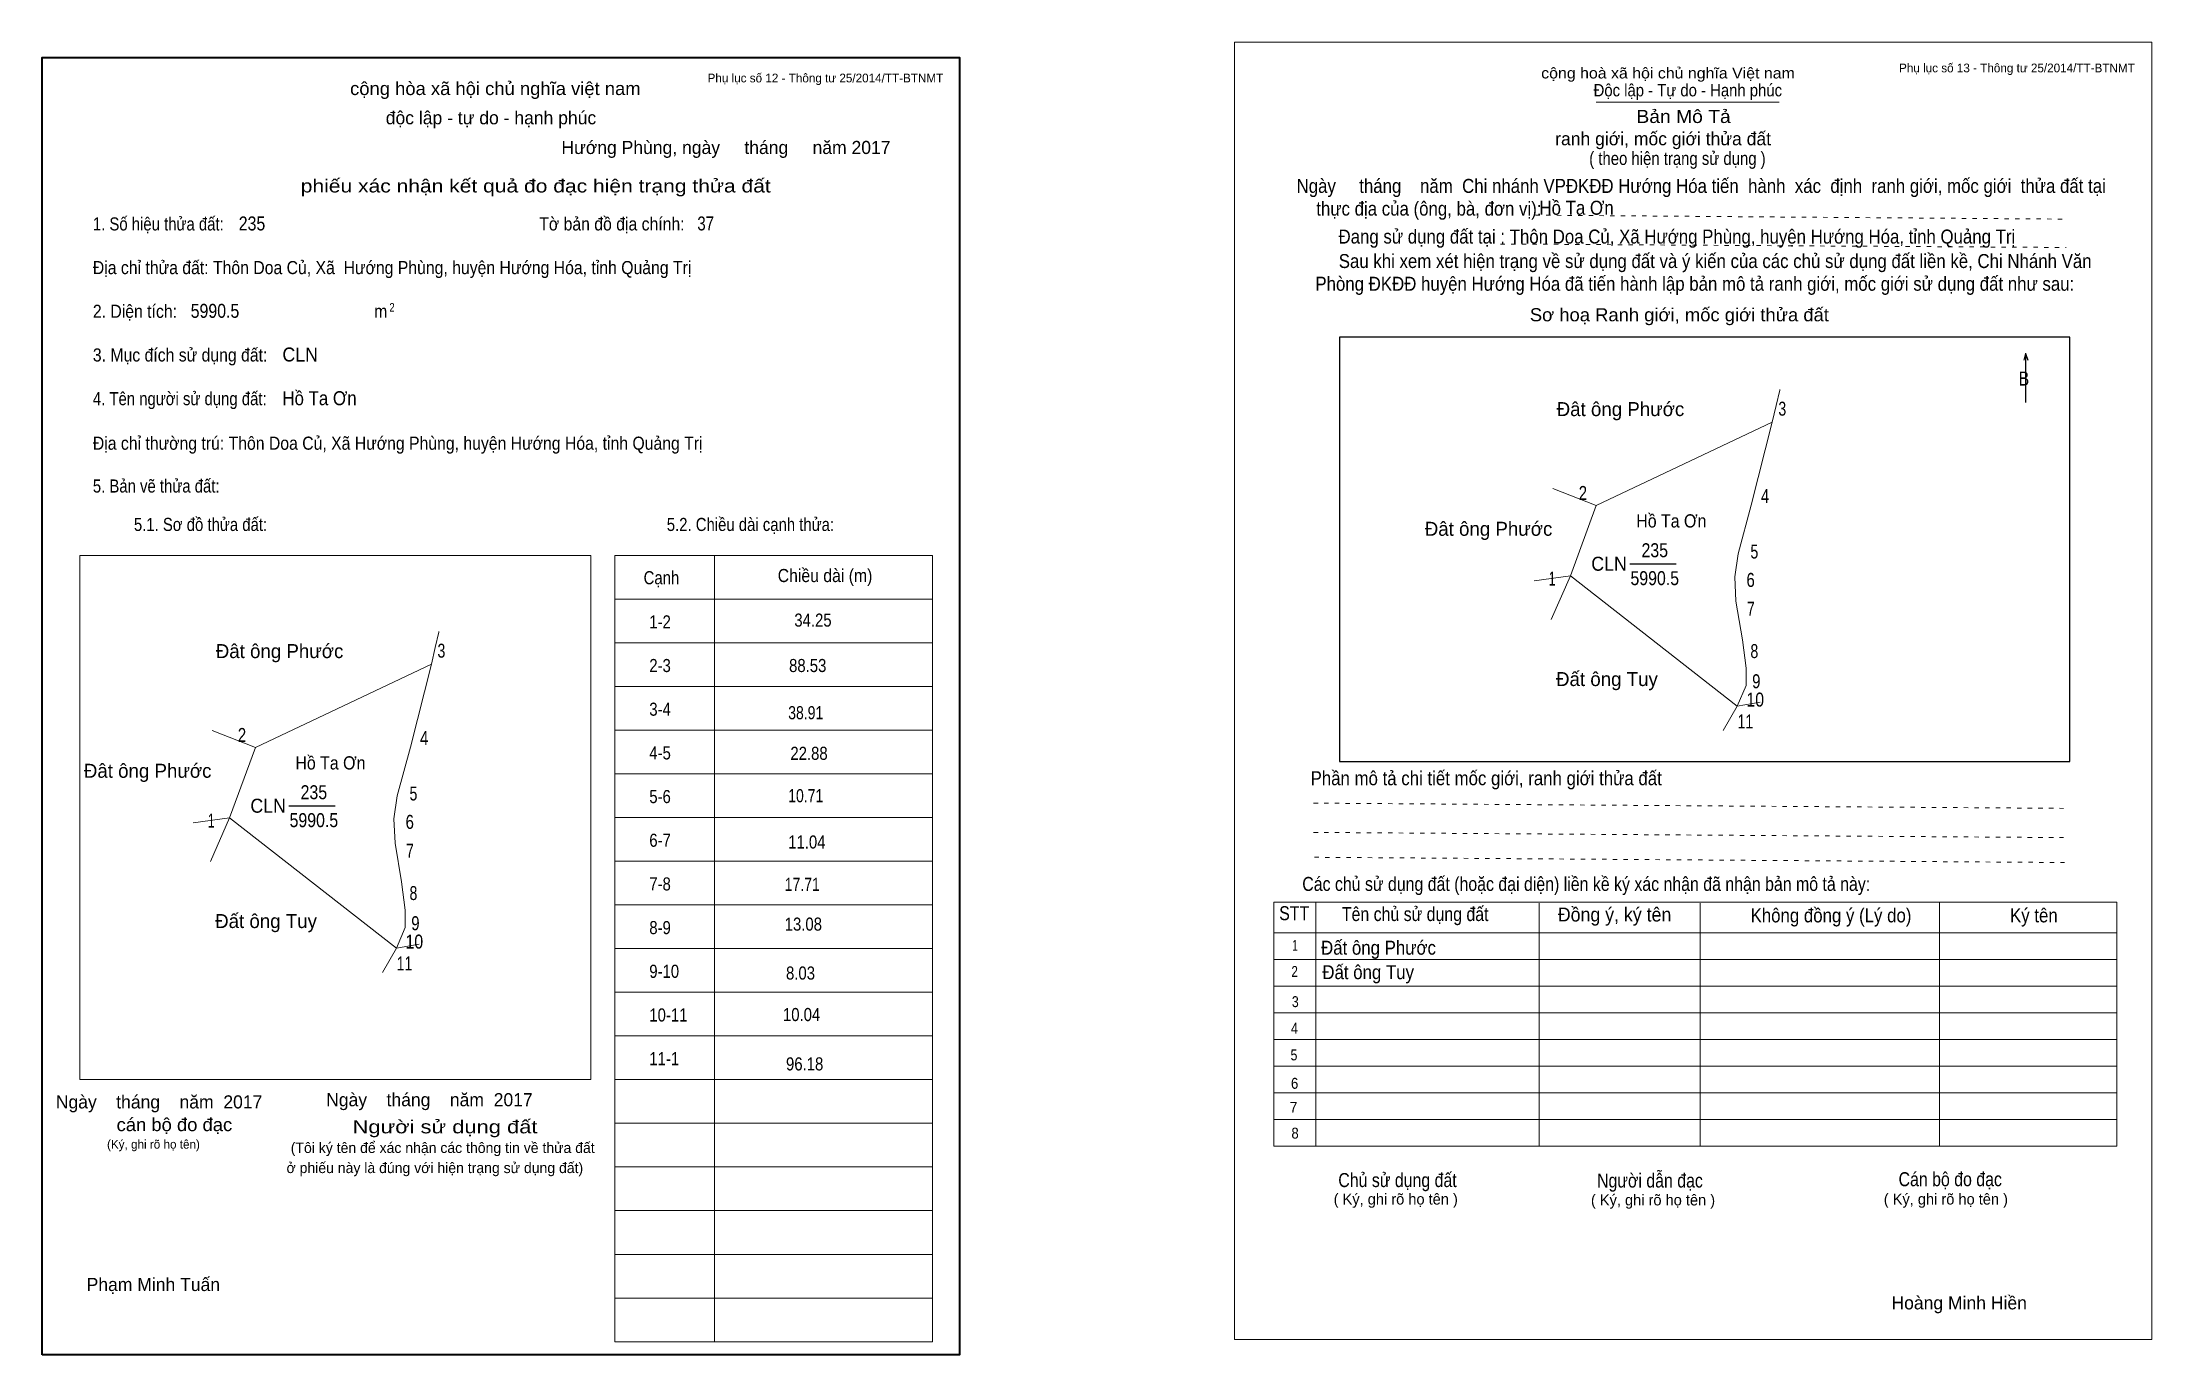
# Model space of a CAD drawing. Header units: centimetres. Extents: x -5.8 to 42.5, y -0.2 to 29.9.
import ezdxf
from ezdxf.enums import TextEntityAlignment as Align

# ---------------------------------------------------------------- set-up
doc = ezdxf.new("R2010")
doc.units = ezdxf.units.CM
doc.header["$LTSCALE"] = 0.12
doc.linetypes.add('DOTTED', pattern=[1.5, 0.3, -1.2])
for name, color, linetype, lineweight in [('1', 7, 'Continuous', 13), ('33', 7, 'Continuous', 25), ('6', 7, 'Continuous', 13), ('62', 7, 'Continuous', 13), ('63', 7, 'Continuous', 13)]:
    doc.layers.add(name, color=color, linetype=linetype, lineweight=lineweight)
for name, color, linetype in [('2', 7, 'Continuous'), ('30', 7, 'Continuous'), ('32', 7, 'Continuous'), ('34', 7, 'Continuous')]:
    doc.layers.add(name, color=color, linetype=linetype)

msp = doc.modelspace()

# ---------------------------------------------------------------- linework, layer by layer
at = {"layer": '1'}
msp.add_lwpolyline([(42.49, 0.17), (42.49, 29.87), (21.49, 29.87), (21.49, 0.17)], close=True, dxfattribs=at)
at = {"layer": '33'}
for p, q in [((30.54, 17.93), (31.6, 17.93)), ((-0.16, 12.39), (0.9, 12.39))]:
    msp.add_line(p, q, dxfattribs=at)
at = {"layer": '6'}
for p, q in [((33.8, 21.17), (33.32, 19.27)), ((29.77, 19.26), (28.78, 19.65)), ((29.18, 17.65), (28.35, 17.54)), ((29.18, 17.65), (28.74, 16.65)), ((29.18, 17.65), (33, 14.67)), ((3.1, 15.63), (2.62, 13.73)), ((33, 14.67), (32.68, 14.11)), ((33, 14.67), (33.52, 14.76)), ((-0.93, 13.72), (-1.92, 14.11)), ((-1.52, 12.11), (-2.35, 12)), ((-1.52, 12.11), (-1.96, 11.11)), ((-1.52, 12.11), (2.3, 9.13)), ((2.3, 9.13), (2.82, 9.22)), ((2.3, 9.13), (1.98, 8.57))]:
    msp.add_line(p, q, dxfattribs=at)
for points in [[(33.8, 21.17), (33.89, 21.55), (33.97, 21.9), (33.97, 21.92)], [(33.8, 21.17), (29.77, 19.26), (29.18, 17.65)], [(33, 14.67), (33.2, 15.14), (33.2, 15.54), (33.12, 16.19), (32.97, 17.07), (32.94, 17.63), (33.02, 18.16), (33.32, 19.27)], [(3.1, 15.63), (3.19, 16.01), (3.27, 16.36), (3.27, 16.38)], [(3.1, 15.63), (-0.93, 13.72), (-1.52, 12.11)], [(2.3, 9.13), (2.5, 9.6), (2.5, 10), (2.42, 10.65), (2.27, 11.53), (2.24, 12.09), (2.32, 12.62), (2.62, 13.73)]]:
    msp.add_lwpolyline(points, dxfattribs=at)
at = {"layer": '62'}
for p, q in [((29.77, 28.5), (33.96, 28.5)), ((22.39, 10.18), (41.69, 10.18)), ((22.39, 4.6), (22.39, 10.18)), ((23.35, 4.6), (23.35, 10.18)), ((28.46, 4.6), (28.46, 10.16)), ((32.15, 4.6), (32.15, 10.16)), ((37.63, 4.6), (37.63, 10.18)), ((41.69, 4.6), (41.69, 10.18)), ((22.39, 9.48), (41.69, 9.48)), ((22.39, 8.87), (41.69, 8.87)), ((22.39, 8.26), (41.69, 8.26)), ((22.39, 7.65), (41.69, 7.65)), ((22.39, 7.04), (41.69, 7.04)), ((22.39, 6.43), (41.69, 6.43)), ((22.39, 5.82), (41.69, 5.82)), ((22.39, 5.21), (41.69, 5.21)), ((22.39, 4.6), (41.69, 4.6))]:
    msp.add_line(p, q, dxfattribs=at)
at = {"layer": '62', "linetype": 'DOTTED'}
for p, q in [((28.38, 25.91), (40.44, 25.82)), ((27.58, 25.25), (40.53, 25.17)), ((23.3, 12.45), (40.47, 12.33)), ((23.3, 11.78), (40.47, 11.66)), ((23.32, 11.21), (40.49, 11.09))]:
    msp.add_line(p, q, dxfattribs=at)
at = {"layer": '62', "lineweight": 25}
for p, q in [((39.6, 22.74), (39.56, 22.59)), ((39.6, 22.75), (39.6, 21.62)), ((39.6, 22.74), (39.65, 22.59))]:
    msp.add_line(p, q, dxfattribs=at)
msp.add_lwpolyline([(23.89, 13.4), (40.61, 13.4), (40.61, 23.12), (23.89, 23.12)], close=True, dxfattribs=at)
at = {"layer": '63'}
for p, q in [((-4.95, 18.12), (6.75, 18.12)), ((-4.95, 6.12), (-4.95, 18.12)), ((6.75, 6.12), (6.75, 18.12)), ((7.3, 18.12), (14.57, 18.12)), ((7.3, 0.12), (7.3, 18.12)), ((9.58, 0.12), (9.58, 18.12)), ((14.57, 0.12), (14.57, 18.12)), ((7.3, 17.12), (14.57, 17.12)), ((7.3, 16.12), (14.57, 16.12)), ((7.3, 15.12), (14.57, 15.12)), ((7.3, 14.12), (14.57, 14.12)), ((7.3, 13.12), (14.57, 13.12)), ((7.3, 12.12), (14.57, 12.12)), ((7.3, 11.12), (14.57, 11.12)), ((7.3, 10.12), (14.57, 10.12)), ((7.3, 9.12), (14.57, 9.12)), ((7.3, 8.12), (14.57, 8.12)), ((7.3, 7.12), (14.57, 7.12)), ((-4.95, 6.12), (6.75, 6.12)), ((7.3, 6.12), (14.57, 6.12)), ((7.3, 5.12), (14.57, 5.12)), ((7.3, 4.12), (14.57, 4.12)), ((7.3, 3.12), (14.57, 3.12)), ((7.3, 2.12), (14.57, 2.12)), ((7.3, 1.12), (14.57, 1.12)), ((7.3, 0.12), (14.57, 0.12))]:
    msp.add_line(p, q, dxfattribs=at)
at = {"layer": '63', "lineweight": 35}
msp.add_lwpolyline([(-5.81, -0.18), (-5.81, 29.52), (15.19, 29.52), (15.19, -0.18)], close=True, dxfattribs=at)

# ---------------------------------------------------------------- texts
at = {"layer": '2', "width": 0.9}
for p in [(31.49, 18.76), (0.79, 13.22)]:
    msp.add_text('Hồ Ta Ơn', height=0.3019, dxfattribs=at).set_placement(p, align=Align.CENTER)
at = {"layer": '30'}
for s, width, p in [('1-2', 0.85, (8.09, 16.45)), ('34.25', 0.85, (11.41, 16.49)), ('2-3', 0.85, (8.09, 15.45)), ('88.53', 0.85, (11.29, 15.45)), ('3-4', 0.85, (8.09, 14.45)), ('38.91', 0.8, (11.27, 14.37)), ('4-5', 0.85, (8.09, 13.45)), ('22.88', 0.85, (11.32, 13.44)), ('5-6', 0.85, (8.09, 12.45)), ('10.71', 0.8, (11.27, 12.47)), ('6-7', 0.85, (8.09, 11.45)), ('11.04', 0.85, (11.27, 11.41)), ('7-8', 0.85, (8.09, 10.45)), ('17.71', 0.8, (11.19, 10.44)), ('8-9', 0.85, (8.09, 9.45)), ('13.08', 0.85, (11.19, 9.53)), ('9-10', 0.85, (8.09, 8.45)), ('8.03', 0.85, (11.22, 8.41)), ('10-11', 0.85, (8.09, 7.45)), ('10.04', 0.85, (11.15, 7.46)), ('11-1', 0.85, (8.09, 6.45)), ('96.18', 0.85, (11.22, 6.33))]:
    msp.add_text(s, height=0.3, dxfattribs=dict(at, width=width)).set_placement(p)
at = {"layer": '32'}
for s, width, p in [('3', 0.75, (34.03, 21.32)), ('2', 0.8, (29.465, 19.39)), ('4', 0.8, (33.635, 19.32)), ('5', 0.75, (33.39, 18.05)), ('1', 0.65, (28.76, 17.43)), ('6', 0.8, (33.305, 17.4)), ('7', 0.75, (33.31, 16.74)), ('3', 0.75, (3.33, 15.78)), ('8', 0.75, (33.39, 15.77)), ('10', 0.85, (33.41, 14.66)), ('9', 0.8, (33.435, 15.08)), ('2', 0.8, (-1.235, 13.85)), ('4', 0.8, (2.935, 13.78)), ('11', 0.75, (33.185, 14.16)), ('5', 0.75, (2.69, 12.51)), ('1', 0.65, (-1.94, 11.89)), ('6', 0.8, (2.605, 11.86)), ('7', 0.75, (2.61, 11.2)), ('8', 0.75, (2.69, 10.23)), ('9', 0.8, (2.735, 9.54)), ('10', 0.85, (2.71, 9.12)), ('11', 0.75, (2.485, 8.62))]:
    msp.add_text(s, height=0.32, dxfattribs=dict(at, width=width)).set_placement(p, align=Align.CENTER)
at = {"layer": '33'}
for s, p in [('Đât ông Phước', (30.325, 21.31)), ('Đât ông Phước', (27.305, 18.57)), ('Đât ông Phước', (-0.375, 15.77)), ('Đất ông Tuy', (30.015, 15.13)), ('Đât ông Phước', (-3.395, 13.03)), ('Đất ông Tuy', (-0.685, 9.59))]:
    msp.add_text(s, height=0.32, dxfattribs=at).set_placement(p, align=Align.CENTER)
at = {"layer": '33', "width": 0.85}
for s, p in [('235', (31.11, 18.08)), ('5990.5', (31.11, 17.44)), ('235', (0.41, 12.54)), ('5990.5', (0.41, 11.9))]:
    msp.add_text(s, height=0.32, dxfattribs=at).set_placement(p, align=Align.CENTER)
at = {"layer": '33', "width": 0.95}
for p in [(30.47, 17.77), (-0.23, 12.23)]:
    msp.add_text('CLN', height=0.32, dxfattribs=at).set_placement(p, align=Align.RIGHT)
at = {"layer": '34'}
for s, width, p in [('Hồ Ta Ơn', 0.9, (28.47, 25.92)), ('235', 0.85, (-1.31, 25.56)), ('37', 0.8, (9.19, 25.56)), ('5990.5', 0.85, (-2.41, 23.56)), ('CLN', 0.95, (-0.31, 22.56)), ('Hồ Ta Ơn', 0.9, (-0.31, 21.56)), ('Đất ông Phước', 0.9, (23.47, 8.98)), ('Đất ông Tuy', 0.9, (23.5, 8.42))]:
    msp.add_text(s, height=0.32, dxfattribs=dict(at, width=width)).set_placement(p)
at = {"layer": '62'}
for s, height, width, p in [('cộng hoà xã hội chủ nghĩa Việt nam', 0.2474, 1.1, (28.51, 29.04)), ('Độc lập - Tự do - Hạnh phúc', 0.2828, 0.9, (29.71, 28.63)), ('Bản Mô Tả', 0.3, 1.1, (30.69, 28.02)), ('( theo hiện trạng sử dụng )', 0.3, 0.85, (29.61, 27.06)), ('Ngày     tháng    năm  Chi nhánh VPĐKĐĐ Hướng Hóa tiến  hành  xác  định  ranh giới, mốc giới  thửa đất tại ', 0.32, 0.9, (22.91, 26.42)), ('thực địa của (ông, bà, đơn vị): ', 0.32, 0.9, (23.36, 25.9)), ('Đang sử dụng đất tại : Thôn Doa Củ, Xã Hướng Phùng, huyện Hướng Hóa, tỉnh Quảng Trị', 0.32, 0.9, (23.87, 25.26)), ('     Sau khi xem xét hiện trạng về sử dụng đất và ý kiến của các chủ sử dụng đất liền kề, Chi Nhánh Văn ', 0.32, 0.9, (23.34, 24.7)), ('Phòng ĐKĐĐ huyện Hướng Hóa đã tiến hành lập bản mô tả ranh giới, mốc giới sử dụng đất như sau:', 0.32, 0.9, (23.34, 24.18)), ('Sơ hoạ Ranh giới, mốc giới thửa đất', 0.3, 1.05, (28.25, 23.48)), ('B', 0.32, 0.85, (39.44, 22.01)), ('Phần mô tả chi tiết mốc giới, ranh giới thửa đất ', 0.32, 0.9, (23.23, 12.86)), ('Các chủ sử dụng đất (hoặc đại diện) liền kề ký xác nhận đã nhận bản mô tả này:', 0.32, 0.85, (23.04, 10.44))]:
    msp.add_text(s, height=height, dxfattribs=dict(at, width=width)).set_placement(p)
msp.add_text('ranh giới, mốc giới thửa đất', height=0.3, dxfattribs=at).set_placement((28.83, 27.51))
for s, height, width, p in [('STT', 0.32, 0.85, (22.855, 9.77)), ('Tên chủ sử dụng đất', 0.32, 0.85, (25.625, 9.75)), ('Đồng ý, ký tên', 0.32, 0.95, (30.19, 9.74)), ('Không đồng ý (Lý do)', 0.32, 0.9, (35.145, 9.72)), ('Ký tên', 0.32, 0.9, (39.79, 9.72)), ('1', 0.25, 0.7, (22.875, 9.07)), ('2', 0.25, 0.8, (22.865, 8.47)), ('3', 0.25, 0.85, (22.88, 7.78)), ('4', 0.25, 0.85, (22.86, 7.17)), ('5', 0.25, 0.85, (22.85, 6.56)), ('6', 0.25, 0.9, (22.865, 5.91)), ('7', 0.25, 0.95, (22.84, 5.36)), ('8', 0.25, 0.9, (22.875, 4.77)), ('Chủ sử dụng đất', 0.32, 0.85, (25.22, 3.66)), ('Người dẫn đạc', 0.32, 0.85, (31, 3.65)), ('Cán bộ đo đạc', 0.32, 0.85, (37.875, 3.68))]:
    msp.add_text(s, height=height, dxfattribs=dict(at, width=width)).set_placement(p, align=Align.CENTER)
for p in [(25.18, 3.26), (31.07, 3.24), (37.775, 3.26)]:
    msp.add_text('( Ký, ghi rõ họ tên )', height=0.25, dxfattribs=at).set_placement(p, align=Align.CENTER)
at = {"layer": '63', "width": 1.05}
msp.add_text('cộng hòa xã hội chủ nghĩa việt nam', height=0.3, dxfattribs=at).set_placement((4.565, 28.66), align=Align.CENTER)
at = {"layer": '63'}
for s, height, p in [('Phụ lục số 12 - Thông tư 25/2014/TT-BTNMT', 0.2, (14.82, 28.95)), ('Phụ lục số 13 - Thông tư 25/2014/TT-BTNMT', 0.2, (42.1, 29.18)), ('Ngày    tháng    năm  2017', 0.3, (5.42, 5.51)), ('Ngày    tháng    năm  2017', 0.3, (-0.77, 5.46)), ('(Ký, ghi rõ họ tên)', 0.2, (-2.2, 4.54))]:
    msp.add_text(s, height=height, dxfattribs=at).set_placement(p, align=Align.RIGHT)
for s, height, p in [('độc lập - tự do - hạnh phúc', 0.3, (4.465, 27.99)), ('Hướng Phùng, ngày     tháng     năm 2017', 0.3, (9.845, 27.31)), ('(Tôi ký tên để xác nhận các thông tin về thửa đất ', 0.24, (3.405, 4.44)), ('ở phiếu này là đúng với hiện trạng sử dụng đất)', 0.24, (3.18, 3.98)), ('Phạm Minh Tuấn', 0.3, (-3.265, 1.28)), ('Hoàng Minh Hiền', 0.3, (38.08, 0.86))]:
    msp.add_text(s, height=height, dxfattribs=at).set_placement(p, align=Align.CENTER)
for s, width, p in [('phiếu xác nhận kết quả đo đạc hiện trạng thửa đất', 1.2, (10.87, 26.43)), ('cán bộ đo đạc', 1.05, (-1.46, 4.94)), ('Người sử dụng đất', 1.25, (5.53, 4.89))]:
    msp.add_text(s, height=0.3, dxfattribs=dict(at, width=width)).set_placement(p, align=Align.RIGHT)
for s, height, width, p in [('1. Số hiệu thửa đất:', 0.3, 0.85, (-4.65, 25.56)), ('Tờ bản đồ địa chính:', 0.3, 0.9, (5.57, 25.56)), ('Địa chỉ thửa đất: Thôn Doa Củ, Xã  Hướng Phùng, huyện Hướng Hóa, tỉnh Quảng Trị', 0.3, 0.9, (-4.65, 24.56)), ('2. Diện tích:', 0.3, 0.9, (-4.65, 23.56)), ('m', 0.3, 0.9, (1.79, 23.56)), ('2', 0.2, 0.8, (2.14, 23.7)), ('3. Mục đích sử dụng đất:', 0.3, 0.9, (-4.65, 22.56)), ('4. Tên người sử dụng đất:', 0.3, 0.85, (-4.65, 21.56)), ('Địa chỉ thường trú: Thôn Doa Củ, Xã Hướng Phùng, huyện Hướng Hóa, tỉnh Quảng Trị', 0.3, 0.9, (-4.65, 20.54)), ('5. Bản vẽ thửa đất:', 0.3, 0.85, (-4.65, 19.56)), ('5.1. Sơ đồ thửa đất:', 0.3, 0.85, (-3.71, 18.68)), ('5.2. Chiều dài cạnh thửa:', 0.3, 0.85, (8.49, 18.68)), ('Cạnh', 0.3, 0.85, (7.96, 17.46)), ('Chiều dài (m)', 0.3, 0.9, (11.03, 17.51))]:
    msp.add_text(s, height=height, dxfattribs=dict(at, width=width)).set_placement(p)

doc.saveas('drawing.dxf')
